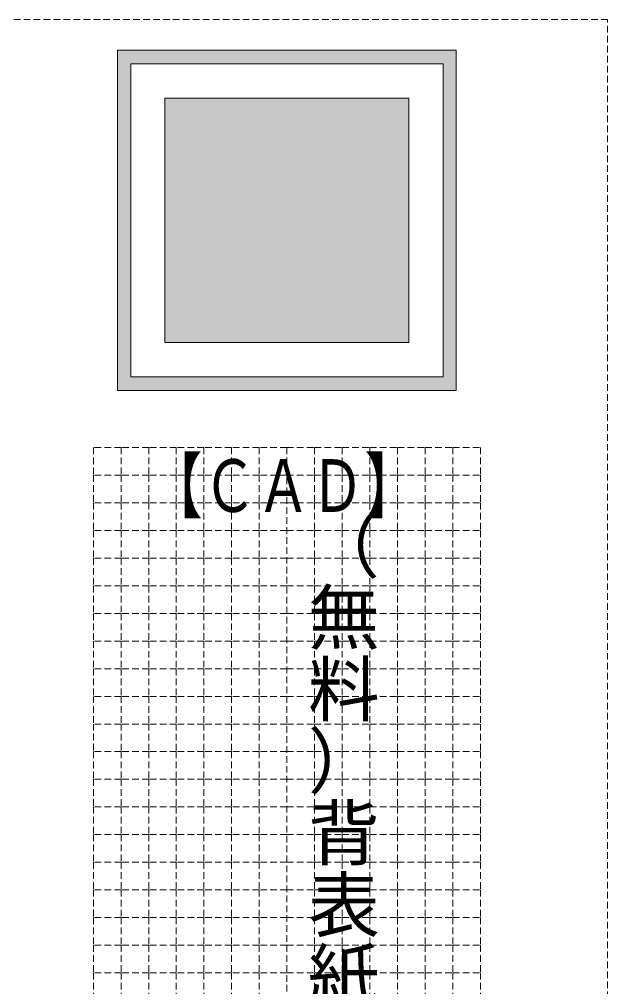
# Model space of a CAD drawing. Units: millimetres on the paper. Extents: x -148 to 354, y -210 to 210.
# Drawn here: x 248.1 to 354.5, y 1.8 to 176.8 of the extents above; entities that cross this region are included whole.
import ezdxf
from ezdxf.enums import TextEntityAlignment as Align

# ---------------------------------------------------------------- set-up
doc = ezdxf.new("R2010")
doc.units = ezdxf.units.MM
doc.linetypes.add('DASHED1', pattern=[1.8, 1.2, -0.6])
doc.layers.add('0-0', color=3, linetype='DASHED1', lineweight=9)
doc.styles.add('@ＭＳ ゴシック', font='')
doc.styles.add('ＭＳ ゴシック', font='')
doc.styles.get('@ＭＳ ゴシック').set_extended_font_data('@MS Gothic')
doc.styles.get('ＭＳ ゴシック').set_extended_font_data('MS Gothic')

msp = doc.modelspace()

# ---------------------------------------------------------------- linework, layer by layer
at = {"layer": '0-0'}
for p, q in [((354.494, 176.785), (238.494, 176.785)), ((354.494, -126.215), (354.494, 176.785)), ((286.494, 99.346), (286.494, 94.346)), ((291.494, 99.346), (291.494, 94.346)), ((296.494, 99.346), (296.494, -105.654)), ((301.494, 99.346), (301.494, 94.346)), ((306.494, 99.346), (306.494, 94.346)), ((286.494, 94.346), (286.494, 89.346)), ((291.494, 94.346), (291.494, 89.346)), ((301.494, 94.346), (301.494, 89.346)), ((306.494, 94.346), (306.494, 89.346)), ((286.494, 89.346), (286.494, 84.346)), ((291.494, 89.346), (291.494, 84.346)), ((301.494, 89.346), (301.494, 84.346)), ((306.494, 89.346), (306.494, 84.346)), ((286.494, 84.346), (286.494, 79.346)), ((291.494, 84.346), (291.494, 79.346)), ((301.494, 84.346), (301.494, 79.346)), ((306.494, 84.346), (306.494, 79.346)), ((286.494, 79.346), (286.494, 74.346)), ((291.494, 79.346), (291.494, 74.346)), ((301.494, 79.346), (301.494, 74.346)), ((306.494, 79.346), (306.494, 74.346)), ((286.494, 74.346), (286.494, 69.346)), ((291.494, 74.346), (291.494, 69.346)), ((301.494, 74.346), (301.494, 69.346)), ((306.494, 74.346), (306.494, 69.346)), ((286.494, 69.346), (286.494, 64.346)), ((291.494, 69.346), (291.494, 64.346)), ((301.494, 69.346), (301.494, 64.346)), ((306.494, 69.346), (306.494, 64.346)), ((286.494, 64.346), (286.494, 59.346)), ((291.494, 64.346), (291.494, 59.346)), ((301.494, 64.346), (301.494, 59.346)), ((306.494, 64.346), (306.494, 59.346)), ((286.494, 59.346), (286.494, 54.346)), ((291.494, 59.346), (291.494, 54.346)), ((301.494, 59.346), (301.494, 54.346)), ((306.494, 59.346), (306.494, 54.346)), ((286.494, 54.346), (286.494, 49.346)), ((291.494, 54.346), (291.494, 49.346)), ((301.494, 54.346), (301.494, 49.346)), ((306.494, 54.346), (306.494, 49.346)), ((286.494, 49.346), (286.494, 44.346)), ((291.494, 49.346), (291.494, 44.346)), ((301.494, 49.346), (301.494, 44.346)), ((306.494, 49.346), (306.494, 44.346)), ((286.494, 44.346), (286.494, 39.346)), ((291.494, 44.346), (291.494, 39.346)), ((301.494, 44.346), (301.494, 39.346)), ((306.494, 44.346), (306.494, 39.346)), ((286.494, 39.346), (286.494, 34.346)), ((291.494, 39.346), (291.494, 34.346)), ((301.494, 39.346), (301.494, 34.346)), ((306.494, 39.346), (306.494, 34.346)), ((286.494, 34.346), (286.494, 29.346)), ((291.494, 34.346), (291.494, 29.346)), ((301.494, 34.346), (301.494, 29.346)), ((306.494, 34.346), (306.494, 29.346)), ((286.494, 29.346), (286.494, 24.346)), ((291.494, 29.346), (291.494, 24.346)), ((301.494, 29.346), (301.494, 24.346)), ((306.494, 29.346), (306.494, 24.346)), ((286.494, 24.346), (286.494, 19.346)), ((291.494, 24.346), (291.494, 19.346)), ((301.494, 24.346), (301.494, 19.346)), ((306.494, 24.346), (306.494, 19.346)), ((286.494, 19.346), (286.494, 14.346)), ((291.494, 19.346), (291.494, 14.346)), ((301.494, 19.346), (301.494, 14.346)), ((306.494, 19.346), (306.494, 14.346)), ((286.494, 14.346), (286.494, 9.346)), ((291.494, 14.346), (291.494, 9.346)), ((301.494, 14.346), (301.494, 9.346)), ((306.494, 14.346), (306.494, 9.346)), ((286.494, 9.346), (286.494, 4.346)), ((291.494, 9.346), (291.494, 4.346)), ((301.494, 9.346), (301.494, 4.346)), ((306.494, 9.346), (306.494, 4.346)), ((286.494, 4.346), (286.494, -0.654)), ((291.494, 4.346), (291.494, -0.654)), ((301.494, 4.346), (301.494, -0.654)), ((306.494, 4.346), (306.494, -0.654))]:
    msp.add_line(p, q, dxfattribs=at)
at = {"layer": '0-0', "color": 7, "linetype": 'Continuous'}
for p, q in [((305.135, 171.208), (327.118, 171.208)), ((327.118, 171.208), (327.118, 109.647)), ((268.249, 168.74), (324.739, 168.74)), ((268.249, 112.115), (268.249, 168.74)), ((324.739, 168.74), (324.739, 112.115)), ((324.739, 146.723), (324.739, 168.74)), ((274.443, 162.512), (318.544, 162.512)), ((274.443, 118.343), (274.443, 162.512)), ((274.443, 118.343), (274.443, 162.512)), ((308.431, 162.512), (318.544, 162.512)), ((318.544, 162.512), (318.544, 118.343)), ((265.87, 109.647), (265.87, 131.663)), ((318.544, 118.343), (274.443, 118.343)), ((327.118, 109.647), (265.87, 109.647))]:
    msp.add_line(p, q, dxfattribs=at)
for points in [[(265.87, 109.647), (265.87, 171.208), (327.118, 171.208)], [(324.739, 112.115), (268.249, 112.115), (290.232, 112.115)]]:
    msp.add_lwpolyline(points, dxfattribs=at)
at = {"layer": '0-0'}
for points in [[(266.494, 99.346), (261.494, 99.346), (261.494, 94.346)], [(271.494, 99.346), (266.494, 99.346), (266.494, 94.346)], [(276.494, 99.346), (271.494, 99.346), (271.494, 94.346)], [(281.494, 99.346), (276.494, 99.346), (276.494, 94.346)], [(286.494, 99.346), (281.494, 99.346), (281.494, 94.346)], [(296.494, 99.346), (291.494, 99.346), (286.494, 99.346)], [(296.494, 99.346), (301.494, 99.346), (306.494, 99.346)], [(306.494, 99.346), (311.494, 99.346), (311.494, 94.346)], [(311.494, 99.346), (316.494, 99.346), (316.494, 94.346)], [(316.494, 99.346), (321.494, 99.346), (321.494, 94.346)], [(321.494, 99.346), (326.494, 99.346), (326.494, 94.346)], [(326.494, 99.346), (331.494, 99.346), (331.494, 94.346)], [(266.494, 94.346), (261.494, 94.346), (261.494, 89.346)], [(271.494, 94.346), (266.494, 94.346), (266.494, 89.346)], [(276.494, 94.346), (271.494, 94.346), (271.494, 89.346)], [(281.494, 94.346), (276.494, 94.346), (276.494, 89.346)], [(286.494, 94.346), (281.494, 94.346), (281.494, 89.346)], [(296.494, 94.346), (291.494, 94.346), (286.494, 94.346)], [(296.494, 94.346), (301.494, 94.346), (306.494, 94.346)], [(306.494, 94.346), (311.494, 94.346), (311.494, 89.346)], [(311.494, 94.346), (316.494, 94.346), (316.494, 89.346)], [(316.494, 94.346), (321.494, 94.346), (321.494, 89.346)], [(321.494, 94.346), (326.494, 94.346), (326.494, 89.346)], [(326.494, 94.346), (331.494, 94.346), (331.494, 89.346)], [(266.494, 89.346), (261.494, 89.346), (261.494, 84.346)], [(271.494, 89.346), (266.494, 89.346), (266.494, 84.346)], [(276.494, 89.346), (271.494, 89.346), (271.494, 84.346)], [(281.494, 89.346), (276.494, 89.346), (276.494, 84.346)], [(286.494, 89.346), (281.494, 89.346), (281.494, 84.346)], [(296.494, 89.346), (291.494, 89.346), (286.494, 89.346)], [(296.494, 89.346), (301.494, 89.346), (306.494, 89.346)], [(306.494, 89.346), (311.494, 89.346), (311.494, 84.346)], [(311.494, 89.346), (316.494, 89.346), (316.494, 84.346)], [(316.494, 89.346), (321.494, 89.346), (321.494, 84.346)], [(321.494, 89.346), (326.494, 89.346), (326.494, 84.346)], [(326.494, 89.346), (331.494, 89.346), (331.494, 84.346)], [(266.494, 84.346), (261.494, 84.346), (261.494, 79.346)], [(271.494, 84.346), (266.494, 84.346), (266.494, 79.346)], [(276.494, 84.346), (271.494, 84.346), (271.494, 79.346)], [(281.494, 84.346), (276.494, 84.346), (276.494, 79.346)], [(286.494, 84.346), (281.494, 84.346), (281.494, 79.346)], [(296.494, 84.346), (291.494, 84.346), (286.494, 84.346)], [(296.494, 84.346), (301.494, 84.346), (306.494, 84.346)], [(306.494, 84.346), (311.494, 84.346), (311.494, 79.346)], [(311.494, 84.346), (316.494, 84.346), (316.494, 79.346)], [(316.494, 84.346), (321.494, 84.346), (321.494, 79.346)], [(321.494, 84.346), (326.494, 84.346), (326.494, 79.346)], [(326.494, 84.346), (331.494, 84.346), (331.494, 79.346)], [(266.494, 79.346), (261.494, 79.346), (261.494, 74.346)], [(271.494, 79.346), (266.494, 79.346), (266.494, 74.346)], [(276.494, 79.346), (271.494, 79.346), (271.494, 74.346)], [(281.494, 79.346), (276.494, 79.346), (276.494, 74.346)], [(286.494, 79.346), (281.494, 79.346), (281.494, 74.346)], [(296.494, 79.346), (291.494, 79.346), (286.494, 79.346)], [(296.494, 79.346), (301.494, 79.346), (306.494, 79.346)], [(306.494, 79.346), (311.494, 79.346), (311.494, 74.346)], [(311.494, 79.346), (316.494, 79.346), (316.494, 74.346)], [(316.494, 79.346), (321.494, 79.346), (321.494, 74.346)], [(321.494, 79.346), (326.494, 79.346), (326.494, 74.346)], [(326.494, 79.346), (331.494, 79.346), (331.494, 74.346)], [(266.494, 74.346), (261.494, 74.346), (261.494, 69.346)], [(271.494, 74.346), (266.494, 74.346), (266.494, 69.346)], [(276.494, 74.346), (271.494, 74.346), (271.494, 69.346)], [(281.494, 74.346), (276.494, 74.346), (276.494, 69.346)], [(286.494, 74.346), (281.494, 74.346), (281.494, 69.346)], [(296.494, 74.346), (291.494, 74.346), (286.494, 74.346)], [(296.494, 74.346), (301.494, 74.346), (306.494, 74.346)], [(306.494, 74.346), (311.494, 74.346), (311.494, 69.346)], [(311.494, 74.346), (316.494, 74.346), (316.494, 69.346)], [(316.494, 74.346), (321.494, 74.346), (321.494, 69.346)], [(321.494, 74.346), (326.494, 74.346), (326.494, 69.346)], [(326.494, 74.346), (331.494, 74.346), (331.494, 69.346)], [(266.494, 69.346), (261.494, 69.346), (261.494, 64.346)], [(271.494, 69.346), (266.494, 69.346), (266.494, 64.346)], [(276.494, 69.346), (271.494, 69.346), (271.494, 64.346)], [(281.494, 69.346), (276.494, 69.346), (276.494, 64.346)], [(286.494, 69.346), (281.494, 69.346), (281.494, 64.346)], [(296.494, 69.346), (291.494, 69.346), (286.494, 69.346)], [(296.494, 69.346), (301.494, 69.346), (306.494, 69.346)], [(306.494, 69.346), (311.494, 69.346), (311.494, 64.346)], [(311.494, 69.346), (316.494, 69.346), (316.494, 64.346)], [(316.494, 69.346), (321.494, 69.346), (321.494, 64.346)], [(321.494, 69.346), (326.494, 69.346), (326.494, 64.346)], [(326.494, 69.346), (331.494, 69.346), (331.494, 64.346)], [(266.494, 64.346), (261.494, 64.346), (261.494, 59.346)], [(271.494, 64.346), (266.494, 64.346), (266.494, 59.346)], [(276.494, 64.346), (271.494, 64.346), (271.494, 59.346)], [(281.494, 64.346), (276.494, 64.346), (276.494, 59.346)], [(286.494, 64.346), (281.494, 64.346), (281.494, 59.346)], [(296.494, 64.346), (291.494, 64.346), (286.494, 64.346)], [(296.494, 64.346), (301.494, 64.346), (306.494, 64.346)], [(306.494, 64.346), (311.494, 64.346), (311.494, 59.346)], [(311.494, 64.346), (316.494, 64.346), (316.494, 59.346)], [(316.494, 64.346), (321.494, 64.346), (321.494, 59.346)], [(321.494, 64.346), (326.494, 64.346), (326.494, 59.346)], [(326.494, 64.346), (331.494, 64.346), (331.494, 59.346)], [(266.494, 59.346), (261.494, 59.346), (261.494, 54.346)], [(271.494, 59.346), (266.494, 59.346), (266.494, 54.346)], [(276.494, 59.346), (271.494, 59.346), (271.494, 54.346)], [(281.494, 59.346), (276.494, 59.346), (276.494, 54.346)], [(286.494, 59.346), (281.494, 59.346), (281.494, 54.346)], [(296.494, 59.346), (291.494, 59.346), (286.494, 59.346)], [(296.494, 59.346), (301.494, 59.346), (306.494, 59.346)], [(306.494, 59.346), (311.494, 59.346), (311.494, 54.346)], [(311.494, 59.346), (316.494, 59.346), (316.494, 54.346)], [(316.494, 59.346), (321.494, 59.346), (321.494, 54.346)], [(321.494, 59.346), (326.494, 59.346), (326.494, 54.346)], [(326.494, 59.346), (331.494, 59.346), (331.494, 54.346)], [(266.494, 54.346), (261.494, 54.346), (261.494, 49.346)], [(271.494, 54.346), (266.494, 54.346), (266.494, 49.346)], [(276.494, 54.346), (271.494, 54.346), (271.494, 49.346)], [(281.494, 54.346), (276.494, 54.346), (276.494, 49.346)], [(286.494, 54.346), (281.494, 54.346), (281.494, 49.346)], [(296.494, 54.346), (291.494, 54.346), (286.494, 54.346)], [(296.494, 54.346), (301.494, 54.346), (306.494, 54.346)], [(306.494, 54.346), (311.494, 54.346), (311.494, 49.346)], [(311.494, 54.346), (316.494, 54.346), (316.494, 49.346)], [(316.494, 54.346), (321.494, 54.346), (321.494, 49.346)], [(321.494, 54.346), (326.494, 54.346), (326.494, 49.346)], [(326.494, 54.346), (331.494, 54.346), (331.494, 49.346)], [(266.494, 49.346), (261.494, 49.346), (261.494, 44.346)], [(271.494, 49.346), (266.494, 49.346), (266.494, 44.346)], [(276.494, 49.346), (271.494, 49.346), (271.494, 44.346)], [(281.494, 49.346), (276.494, 49.346), (276.494, 44.346)], [(286.494, 49.346), (281.494, 49.346), (281.494, 44.346)], [(296.494, 49.346), (291.494, 49.346), (286.494, 49.346)], [(296.494, 49.346), (301.494, 49.346), (306.494, 49.346)], [(306.494, 49.346), (311.494, 49.346), (311.494, 44.346)], [(311.494, 49.346), (316.494, 49.346), (316.494, 44.346)], [(316.494, 49.346), (321.494, 49.346), (321.494, 44.346)], [(321.494, 49.346), (326.494, 49.346), (326.494, 44.346)], [(326.494, 49.346), (331.494, 49.346), (331.494, 44.346)], [(266.494, 44.346), (261.494, 44.346), (261.494, 39.346)], [(271.494, 44.346), (266.494, 44.346), (266.494, 39.346)], [(276.494, 44.346), (271.494, 44.346), (271.494, 39.346)], [(281.494, 44.346), (276.494, 44.346), (276.494, 39.346)], [(286.494, 44.346), (281.494, 44.346), (281.494, 39.346)], [(296.494, 44.346), (291.494, 44.346), (286.494, 44.346)], [(296.494, 44.346), (301.494, 44.346), (306.494, 44.346)], [(306.494, 44.346), (311.494, 44.346), (311.494, 39.346)], [(311.494, 44.346), (316.494, 44.346), (316.494, 39.346)], [(316.494, 44.346), (321.494, 44.346), (321.494, 39.346)], [(321.494, 44.346), (326.494, 44.346), (326.494, 39.346)], [(326.494, 44.346), (331.494, 44.346), (331.494, 39.346)], [(266.494, 39.346), (261.494, 39.346), (261.494, 34.346)], [(271.494, 39.346), (266.494, 39.346), (266.494, 34.346)], [(276.494, 39.346), (271.494, 39.346), (271.494, 34.346)], [(281.494, 39.346), (276.494, 39.346), (276.494, 34.346)], [(286.494, 39.346), (281.494, 39.346), (281.494, 34.346)], [(296.494, 39.346), (291.494, 39.346), (286.494, 39.346)], [(296.494, 39.346), (301.494, 39.346), (306.494, 39.346)], [(306.494, 39.346), (311.494, 39.346), (311.494, 34.346)], [(311.494, 39.346), (316.494, 39.346), (316.494, 34.346)], [(316.494, 39.346), (321.494, 39.346), (321.494, 34.346)], [(321.494, 39.346), (326.494, 39.346), (326.494, 34.346)], [(326.494, 39.346), (331.494, 39.346), (331.494, 34.346)], [(266.494, 34.346), (261.494, 34.346), (261.494, 29.346)], [(271.494, 34.346), (266.494, 34.346), (266.494, 29.346)], [(276.494, 34.346), (271.494, 34.346), (271.494, 29.346)], [(281.494, 34.346), (276.494, 34.346), (276.494, 29.346)], [(286.494, 34.346), (281.494, 34.346), (281.494, 29.346)], [(296.494, 34.346), (291.494, 34.346), (286.494, 34.346)], [(296.494, 34.346), (301.494, 34.346), (306.494, 34.346)], [(306.494, 34.346), (311.494, 34.346), (311.494, 29.346)], [(311.494, 34.346), (316.494, 34.346), (316.494, 29.346)], [(316.494, 34.346), (321.494, 34.346), (321.494, 29.346)], [(321.494, 34.346), (326.494, 34.346), (326.494, 29.346)], [(326.494, 34.346), (331.494, 34.346), (331.494, 29.346)], [(266.494, 29.346), (261.494, 29.346), (261.494, 24.346)], [(271.494, 29.346), (266.494, 29.346), (266.494, 24.346)], [(276.494, 29.346), (271.494, 29.346), (271.494, 24.346)], [(281.494, 29.346), (276.494, 29.346), (276.494, 24.346)], [(286.494, 29.346), (281.494, 29.346), (281.494, 24.346)], [(296.494, 29.346), (291.494, 29.346), (286.494, 29.346)], [(296.494, 29.346), (301.494, 29.346), (306.494, 29.346)], [(306.494, 29.346), (311.494, 29.346), (311.494, 24.346)], [(311.494, 29.346), (316.494, 29.346), (316.494, 24.346)], [(316.494, 29.346), (321.494, 29.346), (321.494, 24.346)], [(321.494, 29.346), (326.494, 29.346), (326.494, 24.346)], [(326.494, 29.346), (331.494, 29.346), (331.494, 24.346)], [(266.494, 24.346), (261.494, 24.346), (261.494, 19.346)], [(271.494, 24.346), (266.494, 24.346), (266.494, 19.346)], [(276.494, 24.346), (271.494, 24.346), (271.494, 19.346)], [(281.494, 24.346), (276.494, 24.346), (276.494, 19.346)], [(286.494, 24.346), (281.494, 24.346), (281.494, 19.346)], [(296.494, 24.346), (291.494, 24.346), (286.494, 24.346)], [(296.494, 24.346), (301.494, 24.346), (306.494, 24.346)], [(306.494, 24.346), (311.494, 24.346), (311.494, 19.346)], [(311.494, 24.346), (316.494, 24.346), (316.494, 19.346)], [(316.494, 24.346), (321.494, 24.346), (321.494, 19.346)], [(321.494, 24.346), (326.494, 24.346), (326.494, 19.346)], [(326.494, 24.346), (331.494, 24.346), (331.494, 19.346)], [(266.494, 19.346), (261.494, 19.346), (261.494, 14.346)], [(271.494, 19.346), (266.494, 19.346), (266.494, 14.346)], [(276.494, 19.346), (271.494, 19.346), (271.494, 14.346)], [(281.494, 19.346), (276.494, 19.346), (276.494, 14.346)], [(286.494, 19.346), (281.494, 19.346), (281.494, 14.346)], [(296.494, 19.346), (291.494, 19.346), (286.494, 19.346)], [(296.494, 19.346), (301.494, 19.346), (306.494, 19.346)], [(306.494, 19.346), (311.494, 19.346), (311.494, 14.346)], [(311.494, 19.346), (316.494, 19.346), (316.494, 14.346)], [(316.494, 19.346), (321.494, 19.346), (321.494, 14.346)], [(321.494, 19.346), (326.494, 19.346), (326.494, 14.346)], [(326.494, 19.346), (331.494, 19.346), (331.494, 14.346)], [(266.494, 14.346), (261.494, 14.346), (261.494, 9.346)], [(271.494, 14.346), (266.494, 14.346), (266.494, 9.346)], [(276.494, 14.346), (271.494, 14.346), (271.494, 9.346)], [(281.494, 14.346), (276.494, 14.346), (276.494, 9.346)], [(286.494, 14.346), (281.494, 14.346), (281.494, 9.346)], [(296.494, 14.346), (291.494, 14.346), (286.494, 14.346)], [(296.494, 14.346), (301.494, 14.346), (306.494, 14.346)], [(306.494, 14.346), (311.494, 14.346), (311.494, 9.346)], [(311.494, 14.346), (316.494, 14.346), (316.494, 9.346)], [(316.494, 14.346), (321.494, 14.346), (321.494, 9.346)], [(321.494, 14.346), (326.494, 14.346), (326.494, 9.346)], [(326.494, 14.346), (331.494, 14.346), (331.494, 9.346)], [(266.494, 9.346), (261.494, 9.346), (261.494, 4.346)], [(271.494, 9.346), (266.494, 9.346), (266.494, 4.346)], [(276.494, 9.346), (271.494, 9.346), (271.494, 4.346)], [(281.494, 9.346), (276.494, 9.346), (276.494, 4.346)], [(286.494, 9.346), (281.494, 9.346), (281.494, 4.346)], [(296.494, 9.346), (291.494, 9.346), (286.494, 9.346)], [(296.494, 9.346), (301.494, 9.346), (306.494, 9.346)], [(306.494, 9.346), (311.494, 9.346), (311.494, 4.346)], [(311.494, 9.346), (316.494, 9.346), (316.494, 4.346)], [(316.494, 9.346), (321.494, 9.346), (321.494, 4.346)], [(321.494, 9.346), (326.494, 9.346), (326.494, 4.346)], [(326.494, 9.346), (331.494, 9.346), (331.494, 4.346)], [(266.494, 4.346), (261.494, 4.346), (261.494, -0.654)], [(271.494, 4.346), (266.494, 4.346), (266.494, -0.654)], [(276.494, 4.346), (271.494, 4.346), (271.494, -0.654)], [(281.494, 4.346), (276.494, 4.346), (276.494, -0.654)], [(286.494, 4.346), (281.494, 4.346), (281.494, -0.654)], [(296.494, 4.346), (291.494, 4.346), (286.494, 4.346)], [(296.494, 4.346), (301.494, 4.346), (306.494, 4.346)], [(306.494, 4.346), (311.494, 4.346), (311.494, -0.654)], [(311.494, 4.346), (316.494, 4.346), (316.494, -0.654)], [(316.494, 4.346), (321.494, 4.346), (321.494, -0.654)], [(321.494, 4.346), (326.494, 4.346), (326.494, -0.654)], [(326.494, 4.346), (331.494, 4.346), (331.494, -0.654)]]:
    msp.add_lwpolyline(points, dxfattribs=at)
at = {"layer": '0-0', "color": 7}
for points in [[(265.87, 171.208), (268.249, 168.74), (265.87, 109.647), (268.249, 112.115)], [(327.118, 171.208), (265.87, 171.208), (268.249, 168.74)], [(327.118, 171.208), (268.249, 168.74), (324.739, 168.74)], [(327.118, 171.208), (324.739, 168.74), (324.739, 112.115)], [(324.739, 112.115), (327.118, 109.647), (327.118, 171.208)], [(268.249, 112.115), (265.87, 109.647), (327.118, 109.647)], [(324.739, 112.115), (268.249, 112.115), (327.118, 109.647)]]:
    msp.add_solid(points, dxfattribs=at)
at = {"layer": '0-0', "color": 11}
msp.add_solid([(274.443, 162.512), (318.544, 162.512), (274.443, 118.343), (318.544, 118.343)], dxfattribs=at)

# ---------------------------------------------------------------- texts
at = {"layer": '0-0', "color": 7, "style": 'ＭＳ ゴシック', "width": 0.75}
msp.add_text('【ＣＡＤ】', height=9.531, dxfattribs=at).set_placement((271.494, 84.831), align=Align.BOTTOM_LEFT)
at = {"layer": '0-0', "color": 7, "style": '@ＭＳ ゴシック'}
msp.add_text('（無料）背表紙テンプレート', height=9.531, rotation=270, dxfattribs=at).set_placement((298.994, 88.285), align=Align.BOTTOM_LEFT)

doc.saveas('drawing.dxf')
